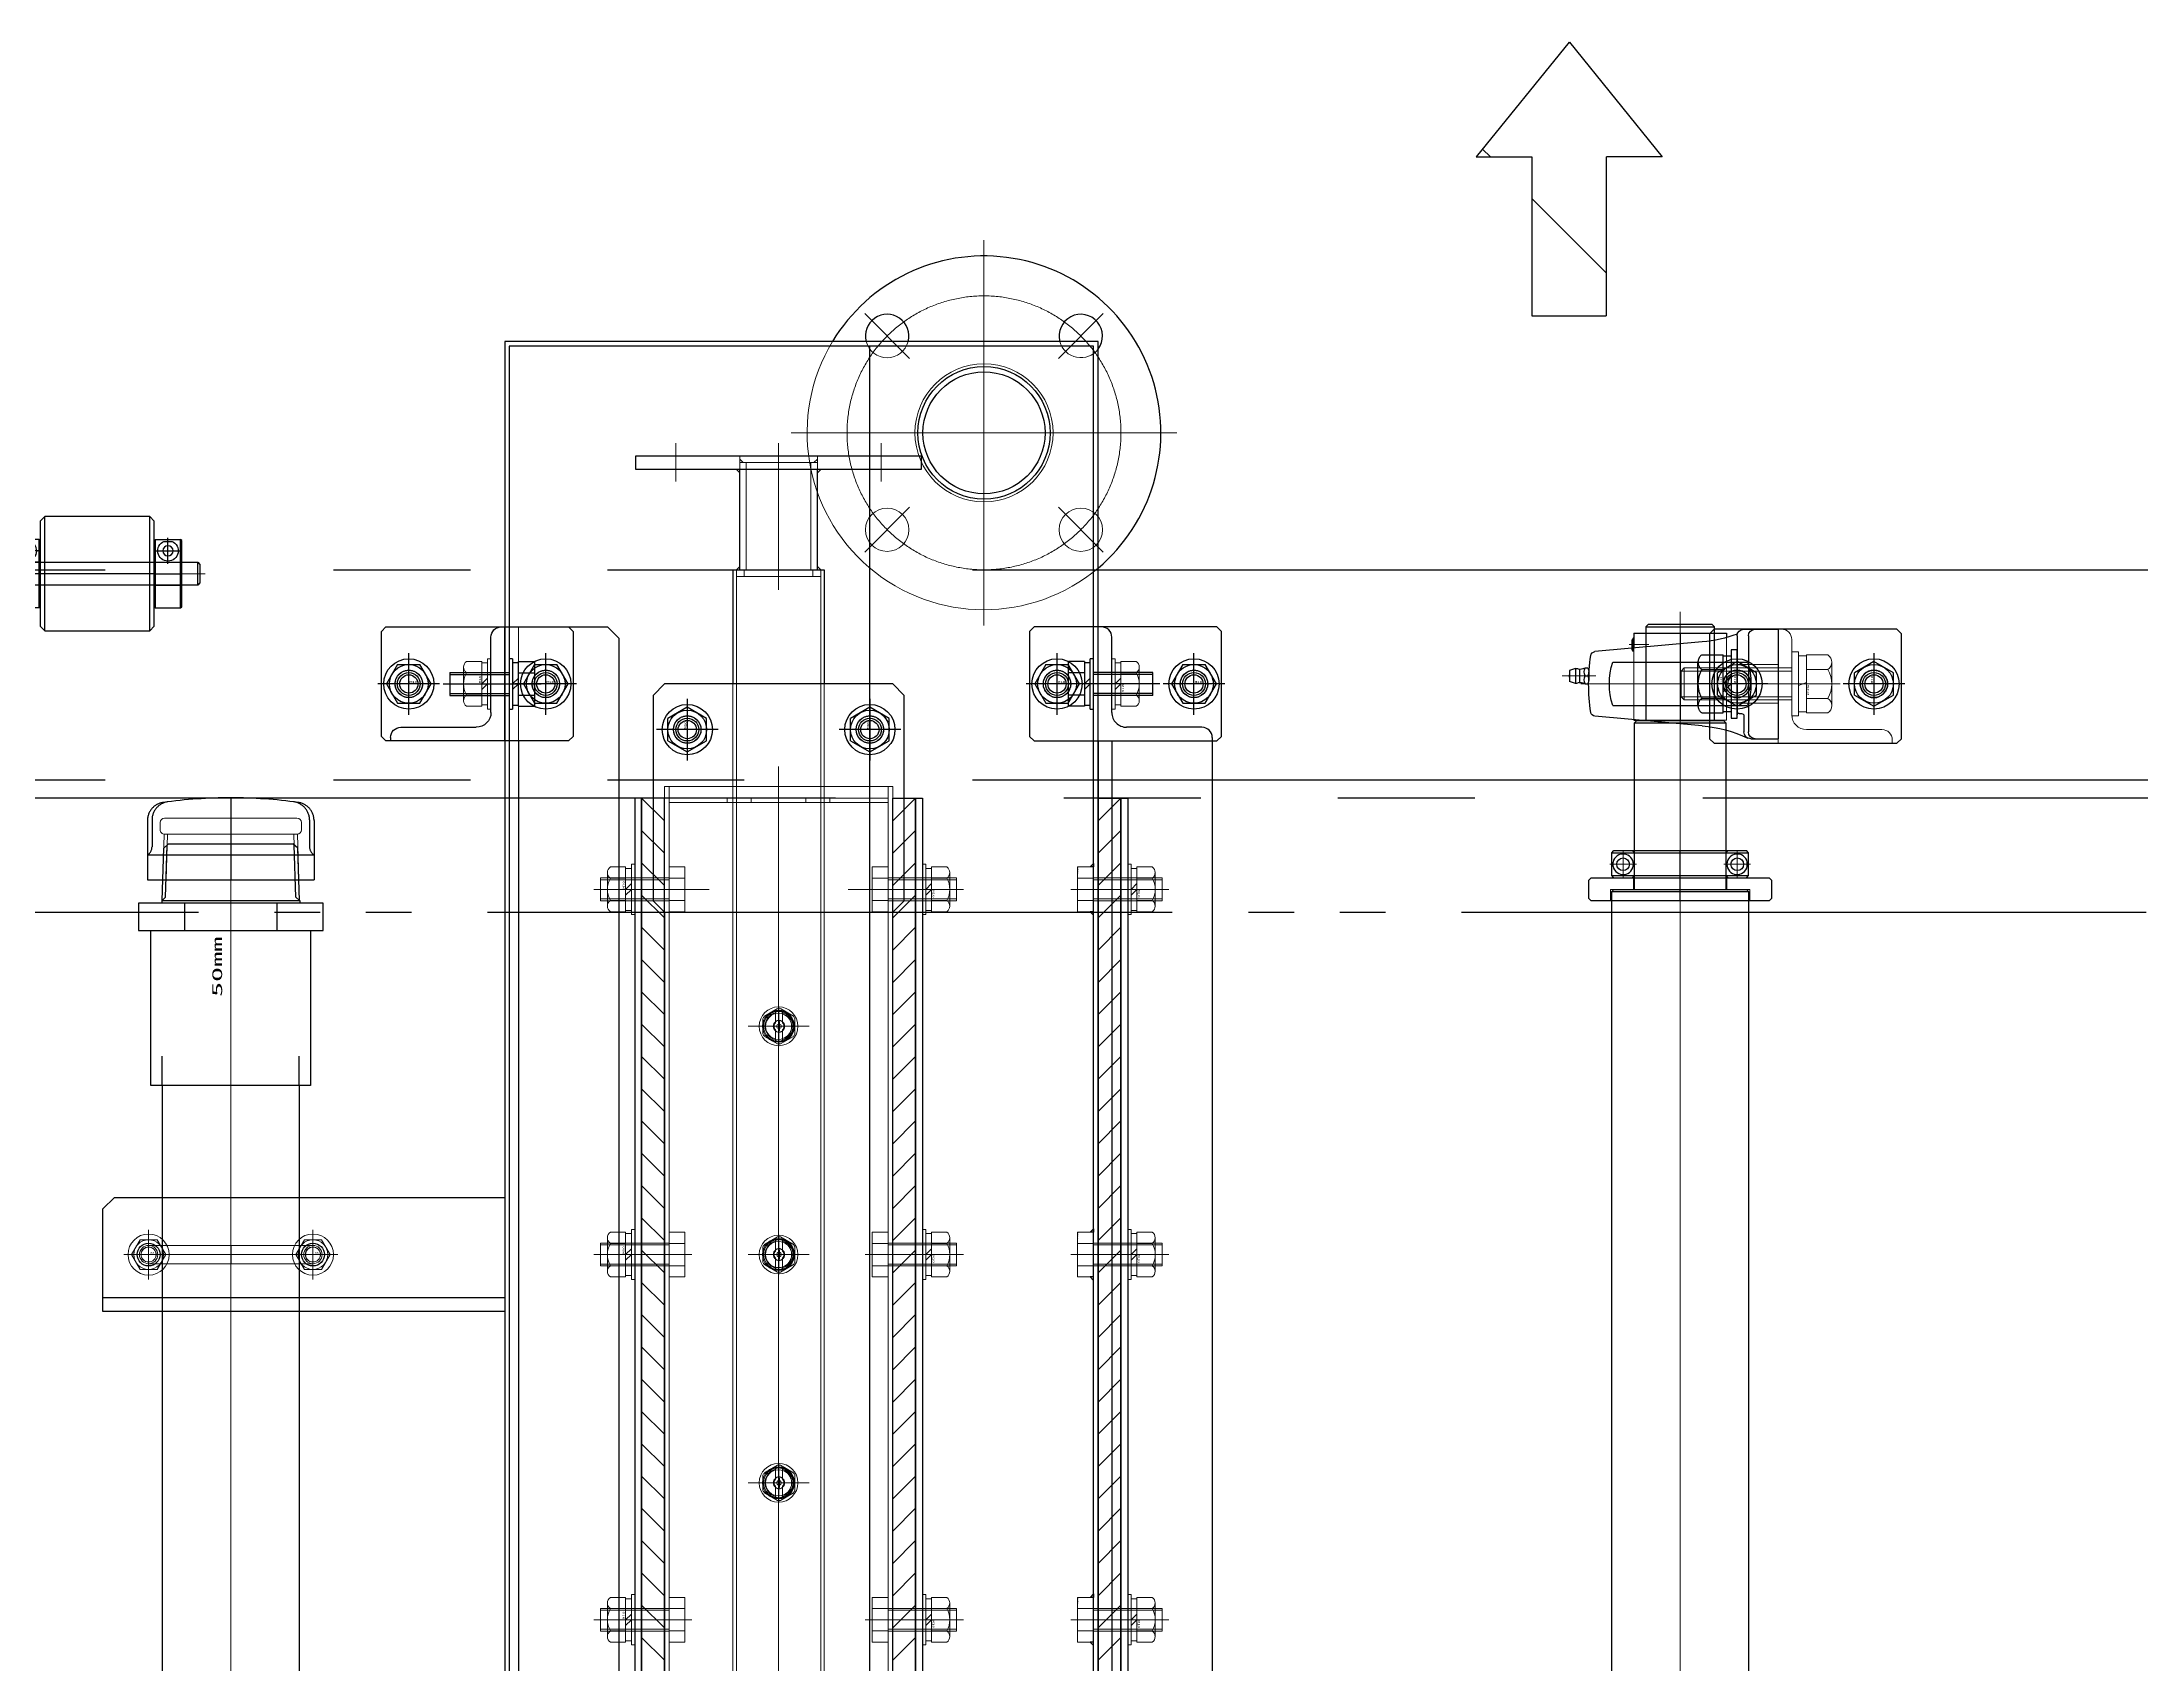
# Model space of a CAD drawing. Units: millimetres at full size. Extents: x -18456 to 18937, y -12290 to 13871.
# Drawn here: x -479 to 2281, y 7085 to 9218 of the extents above; entities that cross this region are included whole.
import ezdxf
from ezdxf.enums import TextEntityAlignment as Align

# ---------------------------------------------------------------- set-up
doc = ezdxf.new("R2010")
doc.units = ezdxf.units.MM
doc.header["$LTSCALE"] = 100
doc.linetypes.add('CHAIN2', pattern=[12, 9, -1, 1, -1])
doc.linetypes.add('DOUBLE_CHAIN2', pattern=[12.8, 9, -1, 0.6, -0.6, 0.6, -1])
for name, color, linetype in [('0-2_0', 2, 'Continuous'), ('0-3_06_PHANTOM', 2, 'DOUBLE_CHAIN2'), ('0-4_08_DIM', 3, 'Continuous'), ('0-6_10_DRAFT', 1, 'Continuous')]:
    doc.layers.add(name, color=color, linetype=linetype)
doc.layers.add('0-7_05_CENTER', color=2, linetype='CHAIN2', lineweight=18)
doc.layers.add('0-8_04_HIDDEN', color=7, linetype='Continuous', lineweight=18)
doc.styles.add('ＭＳ ゴシック', font='')
doc.styles.get('ＭＳ ゴシック').set_extended_font_data('MS Gothic')

# ---------------------------------------------------------------- blocks, each defined once
blk = doc.blocks.new('A$C6E312E5A_1_1')
at = {"layer": '0-8_04_HIDDEN'}
for p, q in [((0, 0), (0, -50)), ((0, 0), (50, 0)), ((50, -1.5), (50, 0)), ((12.5, -6), (45.5, -6)), ((6, -45.5), (6, -12.5)), ((1.5, -50), (0, -50))]:
    blk.add_line(p, q, dxfattribs=at)
for centre, radius, start, end in [((12.5, -12.5), 6.5, 90, 180), ((45.5, -1.5), 4.5, 270, 0), ((1.5, -45.5), 4.5, 270, 0)]:
    blk.add_arc(centre, radius, start, end, dxfattribs=at)
blk = doc.blocks.new('A$C11F4477C_1_1')
at = {"layer": '0-2_0', "color": 134}
blk.add_lwpolyline([(-8, 41), (72, 41), (74, 39), (74, -7), (72, -9), (-8, -9), (-10, -7), (-10, 39)], close=True, dxfattribs=at)
for centre in [(2, 15), (62, 15)]:
    blk.add_circle(centre, 6, dxfattribs=at)
at = {"layer": '0-7_05_CENTER'}
for p, q in [((2, 4.71), (2, 25.29)), ((62, 4.71), (62, 25.29)), ((12.29, 15), (-8.29, 15)), ((32.64, 15), (13.36, 15)), ((72.29, 15), (51.71, 15))]:
    blk.add_line(p, q, dxfattribs=at)
at = {"layer": '0-8_04_HIDDEN'}
blk.add_blockref('A$C6E312E5A_1_1', (20, 41), dxfattribs=at)
blk = doc.blocks.new('A$C70D42784_1_1')
at = {"layer": '0-2_0'}
blk.add_blockref('A$C11F4477C_1_1', (0, -15), dxfattribs=at)
blk = doc.blocks.new('MUCAP206Jb_1_1')
at = {"layer": '0-2_0'}
for p, q in [((-7, 84.56), (-7, 83.3)), ((-6.8, 88.73), (-5.9, 91.43)), ((-6.8, 88.73), (-0.2, 88.73)), ((-6.3, 86.98), (-0.7, 86.98)), ((-5.9, 91.43), (-1.1, 91.43)), ((-5.25, 82.93), (-1.75, 82.93)), ((-3.5, 84.56), (-3.5, 83.3)), ((-0.2, 88.73), (-1.1, 91.43)), ((0, 84.56), (0, 83.3)), ((-18.37, 33.2), (-14.14, 80.26)), ((18.37, 33.2), (14.14, 80.26)), ((-22.2, 63.15), (-15.68, 63.15)), ((-14.2, 63.4), (-20.2, 63.4)), ((-19.65, 63.15), (-19.65, 63.72)), ((-15.07, 63.9), (-19.33, 63.9)), ((-14.2, 63.4), (-15.07, 63.9)), ((-14.75, 63.15), (-14.75, 63.72)), ((-14.2, 63.15), (-14.2, 63.4)), ((15.68, 63.15), (15.9, 63.15)), ((15.9, 63.15), (15.9, 60.65)), ((-24, 15), (-24, 0)), ((-21, 18), (12, 18)), ((-21, 13), (21, 13)), ((13, 17), (13, 16)), ((14, 15), (21, 15)), ((24, 12), (24, 0)), ((-24, 0), (24, 0))]:
    blk.add_line(p, q, dxfattribs=at)
for points in [[(-22.2, 63.15), (-22.2, 22.65), (-20.27, 22.65)], [(-20.2, 63.15), (-20.2, 63.4), (-19.33, 63.9)]]:
    blk.add_lwpolyline(points, dxfattribs=at)
for centre, radius, start, end in [((0, 0), 83, 81.3752, 98.6248), ((-5.25, 80.61), 4.32, 66.10224, 113.89776), ((-5.25, 87.25), 4.32, 246.10224, 293.89776), ((-12.29, 87.35), 6, 332.37229, 353.89834), ((-3.5, 88.73), 3.3, 180, 208.06161), ((-7.12, 86.8), 0.8, 353.89834, 28.06161), ((-3.5, 89.94), 1.59, 69.55499, 110.44501), ((-1.75, 80.61), 4.32, 66.10224, 113.89776), ((-1.75, 87.25), 4.32, 246.10224, 293.89776), ((0.12, 86.8), 0.8, 151.93839, 186.10166), ((5.29, 87.35), 6, 186.10166, 207.62771), ((-3.5, 88.73), 3.3, 331.93839, 0), ((-12.15, 80.08), 2, 98.6248, 174.86827), ((12.15, 80.08), 2, 5.13173, 81.3752), ((-78.13, 38.57), 60, 339.84489, 354.86827), ((78.13, 38.57), 60, 185.13173, 204.94017), ((-21, 15), 3, 90, 180), ((-21, 10), 3, 90, 180), ((12, 17), 1, 0, 90), ((14, 16), 1, 180, 270), ((21, 12), 3, 0, 90), ((21, 10), 3, 0, 90)]:
    blk.add_arc(centre, radius, start, end, dxfattribs=at)
at = {"layer": '0-6_10_DRAFT'}
for p, q in [((-9.5, 72.41), (-9.5, 13.39)), ((9.5, 72.41), (9.5, 13.39)), ((-22.2, 42.9), (15.9, 42.9))]:
    blk.add_line(p, q, dxfattribs=at)
for start, end in [(72.15448, 107.84552), (252.15448, 287.84552)]:
    blk.add_arc((0, 42.9), 31, start, end, dxfattribs=at)
at = {"layer": '0-7_05_CENTER'}
for p, q in [((-3.5, 79.92), (-3.5, 94.53)), ((0, 86.42), (0, 0)), ((-17.2, 65.24), (-17.2, 56.57))]:
    blk.add_line(p, q, dxfattribs=at)
at = {"layer": '0-8_04_HIDDEN', "color": 2}
for p, q in [((-22.2, 57.9), (15.9, 57.9)), ((-15.68, 63.15), (15.68, 63.15)), ((15.9, 60.65), (15.9, 22.65)), ((-22.2, 27.9), (15.9, 27.9)), ((-20.27, 22.65), (15.9, 22.65)), ((-8.5, 18), (-8.5, 0)), ((8.5, 18), (8.5, 0))]:
    blk.add_line(p, q, dxfattribs=at)
blk = doc.blocks.new('A$C62180693_1_1')
at = {"layer": '0-2_0', "color": 134}
blk.add_lwpolyline([(10, 39), (10, -39), (9, -40), (1, -40), (0, -39), (0, 39), (1, 40), (9, 40)], close=True, dxfattribs=at)
at = {"layer": '0-6_10_DRAFT'}
blk.add_line((0, 0), (10, 0), dxfattribs=at)
at = {"layer": '0-8_04_HIDDEN'}
for p, q in [((0, 30.5), (5, 30.5)), ((5, -30.5), (5, 30.5)), ((5, 20.5), (10, 20.5)), ((5, -20.5), (10, -20.5)), ((0, -30.5), (5, -30.5))]:
    blk.add_line(p, q, dxfattribs=at)
blk = doc.blocks.new('A$C10D23A00_1_1')
at = {"layer": '0-2_0', "color": 134}
for p, q in [((959, 30), (959, -30)), ((960, 20), (1033, 20)), ((1034, 19), (1033, 20)), ((1033, 20), (1033, -20)), ((1034, 19), (1034, -19)), ((1075, 15), (1075, -15)), ((1033, -20), (960, -20)), ((1033, -20), (1034, -19))]:
    blk.add_line(p, q, dxfattribs=at)
blk.add_lwpolyline([(-959, 30), (959, 30), (960, 29), (960, -29), (959, -30), (-959, -30), (-960, -29), (-960, 29)], close=True, dxfattribs=at)
blk.add_lwpolyline([(1034, -15), (1075, -15), (1076, -14), (1076, 14), (1075, 15), (1034, 15)], dxfattribs=at)
at = {"layer": '0-7_05_CENTER'}
blk.add_line((1081.54, 0), (-1081.54, 0), dxfattribs=at)
blk = doc.blocks.new('SCSPJ40-12b_1')
at = {"layer": '0-2_0'}
for p, q in [((0, 29), (1, 30)), ((0, 29), (0, -29)), ((1, 30), (1, -30)), ((5.03, 29.39), (6.97, 29.39)), ((11, 30), (11, -30)), ((12, 29), (12, -29)), ((12, 0), (12, 0)), ((0, -29), (1, -30)), ((5.03, -29.39), (6.97, -29.39))]:
    blk.add_line(p, q, dxfattribs=at)
for points in [[(1, 30), (11, 30), (12, 29)], [(1, -30), (11, -30), (12, -29)]]:
    blk.add_lwpolyline(points, dxfattribs=at)
for centre in [(6, 25), (6, -25)]:
    blk.add_circle(centre, 2.75, dxfattribs=at)
for centre, start, end in [((6, 25), 102.46791, 77.53209), ((6, -25), 282.46791, 257.53209)]:
    blk.add_arc(centre, 4.5, start, end, dxfattribs=at)
at = {"layer": '0-6_10_DRAFT'}
blk.add_line((0, 0), (12, 0), dxfattribs=at)
at = {"layer": '0-7_05_CENTER'}
for p, q in [((6, 19.17), (6, 30.83)), ((0.17, 25), (11.83, 25)), ((0.17, -25), (11.83, -25)), ((6, -19.17), (6, -30.83))]:
    blk.add_line(p, q, dxfattribs=at)
at = {"layer": '0-8_04_HIDDEN', "color": 2}
for p, q in [((1, 20), (0, 21)), ((1, -20), (0, -21)), ((1, -20), (11, -20)), ((11, -20), (12, -21))]:
    blk.add_line(p, q, dxfattribs=at)
blk.add_lwpolyline([(1, 20), (11, 20), (12, 21)], dxfattribs=at)
blk = doc.blocks.new('M14Nza_1_1')
at = {"layer": '0-3_06_PHANTOM', "color": 7}
for p, q in [((-12.7, 15.4), (-12.7, 6.1)), ((-9.52, 17.1), (9.52, 17.1)), ((-6.35, 6.1), (-6.35, 15.4)), ((6.35, 15.4), (6.35, 6.1)), ((12.7, 15.4), (12.7, 6.1)), ((-12.7, 6.1), (12.7, 6.1)), ((-12.25, 2.6), (-12.25, 6.1)), ((-3.5, 6.1), (0, 2.6)), ((0, 6.1), (3.5, 2.6)), ((12.25, 6.1), (12.25, 2.6))]:
    blk.add_line(p, q, dxfattribs=at)
at = {"layer": '0-3_06_PHANTOM', "color": 7, "linetype": 'CHAIN2'}
blk.add_line((0, 0), (0, 17.1), dxfattribs=at)
at = {"layer": '0-3_06_PHANTOM', "color": 7}
blk.add_lwpolyline([(-15, 0), (15, 0), (15, 2.6), (-15, 2.6)], close=True, dxfattribs=at)
for centre, radius, start, end in [((-9.52, 13.29), 3.81, 33.626, 146.374), ((0, 4.4), 12.7, 60, 120), ((9.52, 13.29), 3.81, 33.626, 146.374)]:
    blk.add_arc(centre, radius, start, end, dxfattribs=at)
at = {"layer": '0-6_10_DRAFT', "style": 'ＭＳ ゴシック', "width": 0.6}
blk.add_text('Ｍ１４', height=1.1, dxfattribs=at).set_placement((0.39, 6.2), align=Align.BOTTOM_LEFT)
blk = doc.blocks.new('A$C65894FD0_1_1')
at = {"layer": '0-8_04_HIDDEN', "linetype": 'CHAIN2'}
blk.add_line((0, -51.09), (0, 21.25), dxfattribs=at)
at = {"layer": '0-8_04_HIDDEN'}
for p, q in [((-12.7, 15.8), (-12.7, 6.5)), ((-9.52, 17.5), (9.52, 17.5)), ((-6.35, 6.5), (-6.35, 15.8)), ((6.35, 15.8), (6.35, 6.5)), ((12.7, 15.8), (12.7, 6.5)), ((-14, 0), (-14, 3)), ((-14, 3), (14, 3)), ((14, 0), (-14, 0)), ((12.7, 6.5), (-12.7, 6.5)), ((-12.25, 3), (-12.25, 6.5)), ((-5.6, 0), (-5.6, -48.5)), ((-0.64, 6.5), (0.64, 3)), ((5.6, 0), (5.6, -48.5)), ((12.25, 6.5), (12.25, 3)), ((14, 3), (14, 0)), ((7, -47.1), (-7, -47.1)), ((5.6, -48.5), (-5.6, -48.5))]:
    blk.add_line(p, q, dxfattribs=at)
for points in [[(-7, 0), (-7, -47.1), (-5.6, -48.5)], [(7, 0), (7, -47.1), (5.6, -48.5)]]:
    blk.add_lwpolyline(points, dxfattribs=at)
for centre, radius, start, end in [((-9.52, 13.69), 3.81, 33.626, 146.374), ((0, 4.8), 12.7, 60, 120), ((9.52, 13.69), 3.81, 33.626, 146.374)]:
    blk.add_arc(centre, radius, start, end, dxfattribs=at)
at = {"layer": '0-6_10_DRAFT', "style": 'ＭＳ ゴシック', "width": 1.5}
blk.add_text('M14x55', height=0.733, dxfattribs=at).set_placement((0.53, 6.6), align=Align.BOTTOM_LEFT)
blk = doc.blocks.new('10b_2')
at = {"layer": '0-2_0', "color": 134, "linetype": 'CHAIN2'}
for p, q in [((0, -13.51), (0, 13.51)), ((13.51, 0), (-13.51, 0))]:
    blk.add_line(p, q, dxfattribs=at)
at = {"layer": '0-2_0', "color": 134}
for q in [(-9.8, 0), (4.9, 8.49)]:
    blk.add_line((-4.9, 8.49), q, dxfattribs=at)
for points in [[(-9.8, 0), (-4.9, -8.49), (4.9, -8.49)], [(4.9, -8.49), (9.8, 0), (4.9, 8.49)]]:
    blk.add_lwpolyline(points, dxfattribs=at)
for radius in [11, 8.49, 5, 4]:
    blk.add_circle((0, 0), radius, dxfattribs=at)
at = {"layer": '0-6_10_DRAFT', "style": 'ＭＳ ゴシック', "width": 1.8}
blk.add_text('M10', height=0.916, dxfattribs=at).set_placement((0.26, 0.12), align=Align.BOTTOM_LEFT)
blk = doc.blocks.new('A$C199C2282_1')
at = {"layer": '0-2_0', "xscale": -1}
blk.add_blockref('MUCAP206Jb_1_1', (2100, 42), dxfattribs=at)
at = {"layer": '0-2_0'}
for name, p in [('A$C62180693_1_1', (2005, 84.9)), ('A$C10D23A00_1_1', (1050, 84.9)), ('SCSPJ40-12b_1', (2015, 84.9)), ('10b_2', (2100, 60)), ('10b_2', (2100, 0))]:
    blk.add_blockref(name, p, dxfattribs=at)
at = {"layer": '0-2_0', "xscale": -1, "rotation": 90}
blk.add_blockref('A$C70D42784_1_1', (2100, 62), dxfattribs=at)
at = {"layer": '0-8_04_HIDDEN', "rotation": 180}
blk.add_blockref('A$C65894FD0_1_1', (2100, 36), dxfattribs=at)
at = {"layer": '0-8_04_HIDDEN'}
blk.add_blockref('M14Nza_1_1', (2100, 60), dxfattribs=at)
blk = doc.blocks.new('バルブソケット(TS-VS)-50mma_1_1')
at = {"layer": '0-3_06_PHANTOM'}
for p, q in [((68, 40.41), (68, -40.41)), ((80, 40.41), (68, 40.41)), ((80, -40.41), (80, 40.41)), ((0, -35), (0, 35)), ((0, 35), (68, 35)), ((81.09, 30.25), (80, 30.25)), ((81.09, 30.25), (81.09, -30.25)), ((81.09, 30.09), (104, 29.37)), ((81.09, 30.09), (82.62, 28.56)), ((82.62, 28.56), (105.43, 27.85)), ((104, 29.37), (106, 27.25)), ((80, 20.2), (68, 20.2)), ((106, 27.25), (106, -27.25)), ((80, -20.2), (68, -20.2)), ((104, -29.37), (106, -27.25)), ((68, -35), (0, -35)), ((81.09, -30.25), (80, -30.25)), ((81.09, -30.09), (82.62, -28.56)), ((81.09, -30.09), (104, -29.37)), ((82.62, -28.56), (105.43, -27.85)), ((68, -40.41), (80, -40.41))]:
    blk.add_line(p, q, dxfattribs=at)
at = {"layer": '0-6_10_DRAFT'}
for p, q in [((0, 30), (12.94, 30)), ((90.12, 29.81), (90.12, -29.81)), ((0, -30), (12.94, -30))]:
    blk.add_line(p, q, dxfattribs=at)
at = {"layer": '0-7_05_CENTER'}
blk.add_line((110.25, 0), (0, 0), dxfattribs=at)
at = {"layer": '0-6_10_DRAFT', "style": 'ＭＳ ゴシック', "width": 2.2}
blk.add_text('50mm', height=4.399, dxfattribs=at).set_placement((38.84, 2.46), align=Align.BOTTOM_LEFT)
blk = doc.blocks.new('SUTPC50Aa_1_1')
at = {"layer": '0-3_06_PHANTOM'}
for p, q in [((-34.5, 26.3), (-34.5, 14.46)), ((34.5, 26.3), (34.5, 14.46)), ((36.5, 26.03), (36.5, 0)), ((-36.5, 11), (36.5, 11))]:
    blk.add_line(p, q, dxfattribs=at)
blk.add_lwpolyline([(-36.5, 26.03), (-36.5, 0), (36.5, 0)], dxfattribs=at)
for centre, radius, start, end in [((-28.5, 26.03), 8, 97.91371, 180.00002), ((-26.5, 26.3), 8, 97.35517, 179.99996), ((0, -179), 215, 82.08631, 97.91371), ((26.5, 26.3), 8, 0.00004, 82.64485), ((28.5, 26.03), 8, 0, 82.08631), ((-38.5, 14.46), 4, 300.00007, 359.99998), ((38.5, 14.46), 4, 180.00004, 239.99991)]:
    blk.add_arc(centre, radius, start, end, dxfattribs=at)
at = {"layer": '0-6_10_DRAFT'}
blk.add_line((0, 36), (0, 0), dxfattribs=at)
at = {"layer": '0-8_04_HIDDEN', "color": 2}
for p, q in [((-31, 25.12), (-31, 22)), ((-29.81, 0), (-29.18, 20.01)), ((29, 27.12), (-29, 27.12)), ((-29, 20), (29, 20)), ((-28.28, 0), (-27.66, 20)), ((28.28, 0), (27.66, 20)), ((29.81, 0), (29.18, 20.01)), ((31, 22), (31, 25.12))]:
    blk.add_line(p, q, dxfattribs=at)
for centre, start, end in [((-29, 25.12), 90, 180), ((-29, 22), 180, 270), ((29, 25.12), 0, 90), ((29, 22), 270, 0)]:
    blk.add_arc(centre, 2, start, end, dxfattribs=at)
blk = doc.blocks.new('A$C3C656437_1_1')
at = {"layer": '0-3_06_PHANTOM', "color": 7}
for p, q in [((1954, 1950), (1606, 1950)), ((1954, 1890), (1606, 1890))]:
    blk.add_line(p, q, dxfattribs=at)
at = {"layer": '0-7_05_CENTER'}
blk.add_line((1954, 1920), (1606, 1920), dxfattribs=at)
at = {"layer": '0-3_06_PHANTOM'}
blk.add_blockref('バルブソケット(TS-VS)-50mma_1_1', (1954, 1920), dxfattribs=at)
at = {"layer": '0-3_06_PHANTOM', "rotation": 270}
blk.add_blockref('SUTPC50Aa_1_1', (2044.12, 1920), dxfattribs=at)
blk = doc.blocks.new('8b_1_1')
at = {"layer": '0-8_04_HIDDEN', "color": 2, "linetype": 'CHAIN2'}
for p, q in [((0, -10.87), (0, 10.87)), ((10.87, 0), (-10.87, 0))]:
    blk.add_line(p, q, dxfattribs=at)
at = {"layer": '0-8_04_HIDDEN', "color": 2}
for p, q in [((-3.75, 6.49), (-7.5, 0)), ((-7.5, 0), (-3.75, -6.49)), ((3.75, 6.49), (-3.75, 6.49)), ((3.75, 6.49), (-3.75, 6.49)), ((7.5, 0), (3.75, 6.49)), ((3.75, -6.49), (7.5, 0)), ((-3.75, -6.49), (3.75, -6.49)), ((-3.75, -6.49), (3.75, -6.49))]:
    blk.add_line(p, q, dxfattribs=at)
for points in [[(-3.75, 6.49), (-7.5, 0), (-3.75, -6.49)], [(3.75, -6.49), (7.5, 0), (3.75, 6.49)]]:
    blk.add_lwpolyline(points, dxfattribs=at)
for radius in [9, 6.5, 4, 3.25]:
    blk.add_circle((0, 0), radius, dxfattribs=at)
at = {"layer": '0-6_10_DRAFT', "style": 'ＭＳ ゴシック', "width": 1.75}
blk.add_text('M8', height=0.733, dxfattribs=at).set_placement((0.76, 0.14), align=Align.BOTTOM_LEFT)
blk = doc.blocks.new('A$C668E7CA1_1_1')
at = {"layer": '0-6_10_DRAFT'}
blk.add_line((0, 4), (0, -4), dxfattribs=at)
at = {"layer": '0-7_05_CENTER'}
for p, q in [((42.64, 0), (-42.64, 0)), ((-36, -6.7), (-36, 6.7)), ((36, -6.7), (36, 6.7))]:
    blk.add_line(p, q, dxfattribs=at)
at = {"layer": '0-8_04_HIDDEN', "color": 2}
for p, q in [((-36, 4), (36, 4)), ((-36, -4), (36, -4))]:
    blk.add_line(p, q, dxfattribs=at)
for centre in [(-36, 0), (36, 0)]:
    blk.add_circle(centre, 3.32, dxfattribs=at)
at = {"layer": '0-8_04_HIDDEN'}
for centre, start, end in [((-36, 0), 90, 270), ((36, 0), 270, 90)]:
    blk.add_arc(centre, 4, start, end, dxfattribs=at)
at = {"layer": '0-8_04_HIDDEN', "color": 2}
for centre, start, end in [((-36, 0), 270, 90), ((36, 0), 90, 270)]:
    blk.add_arc(centre, 4, start, end, dxfattribs=at)
blk = doc.blocks.new('A$C491D668A_1_1')
at = {"layer": '0-2_0'}
for p in [(-72, 0), (0, 0)]:
    blk.add_blockref('8b_1_1', p, dxfattribs=at)
at = {"layer": '0-8_04_HIDDEN'}
blk.add_blockref('A$C668E7CA1_1_1', (-36, 0), dxfattribs=at)
blk = doc.blocks.new('KK015066_54_5_1_1')
at = {"layer": '0-2_0', "color": 134}
for p, q in [((1.5, 50), (0, 50)), ((0, 0), (0, 50)), ((6, 12.5), (6, 45.5)), ((0, 0), (50, 0)), ((45.5, 6), (12.5, 6)), ((50, 1.5), (50, 0))]:
    blk.add_line(p, q, dxfattribs=at)
for centre, radius, start, end in [((1.5, 45.5), 4.5, 0, 90), ((12.5, 12.5), 6.5, 180, 270), ((45.5, 1.5), 4.5, 0, 90)]:
    blk.add_arc(centre, radius, start, end, dxfattribs=at)
blk = doc.blocks.new('A$C457F5408_1_1')
at = {"layer": '0-2_0', "color": 134}
for p, q in [((-7, 2125), (10, 2125)), ((15, 2120), (10, 2125)), ((15, 2120), (15, 275)), ((-35, 2075), (-35, 25)), ((-29, 2075), (-29, 25)), ((225, 2075), (225, 25)), ((231, 2075), (231, 25)), ((275, 2075), (275, 25)), ((-35, 1831), (-211, 1831))]:
    blk.add_line(p, q, dxfattribs=at)
for points in [[(-7, 2075), (-87, 2075), (-89, 2077), (-89, 2123), (-87, 2125), (-7, 2125), (-5, 2123), (-5, 2077)], [(197, 2075), (277, 2075), (279, 2077), (279, 2123), (277, 2125), (197, 2125), (195, 2123), (195, 2077)], [(-35, 1875), (-35, 1825), (-211, 1825), (-211, 1870), (-206, 1875)]]:
    blk.add_lwpolyline(points, close=True, dxfattribs=at)
for centre, radius in [((-77, 2100), 6), ((-17, 2100), 6), ((207, 2100), 6), ((267, 2100), 6), ((-191, 1850), 5), ((-119, 1850), 5)]:
    blk.add_circle(centre, radius, dxfattribs=at)
at = {"layer": '0-7_05_CENTER'}
for p, q in [((-77, 2110.29), (-77, 2089.71)), ((-17, 2110.29), (-17, 2089.71)), ((207, 2110.29), (207, 2089.71)), ((267, 2110.29), (267, 2089.71)), ((-87.29, 2100), (-66.71, 2100)), ((-48.22, 2100), (-27.64, 2100)), ((-27.29, 2100), (-6.71, 2100)), ((217.29, 2100), (196.71, 2100)), ((238.22, 2100), (217.64, 2100)), ((277.29, 2100), (256.71, 2100)), ((-191, 1859.34), (-191, 1840.66)), ((-119, 1859.34), (-119, 1840.66)), ((-200.34, 1850), (-181.66, 1850)), ((-128.34, 1850), (-109.66, 1850))]:
    blk.add_line(p, q, dxfattribs=at)
at = {"layer": '0-8_04_HIDDEN'}
blk.add_line((-29, 2075), (-29, 2125), dxfattribs=at)
at = {"layer": '0-8_04_HIDDEN', "xscale": -1}
blk.add_blockref('KK015066_54_5_1_1', (-35, 2075), dxfattribs=at)
at = {"layer": '0-8_04_HIDDEN'}
blk.add_blockref('KK015066_54_5_1_1', (225, 2075), dxfattribs=at)
blk = doc.blocks.new('10b_1_1')
at = {"layer": '0-2_0', "color": 134, "linetype": 'CHAIN2'}
for p, q in [((0, -13.51), (0, 13.51)), ((13.51, 0), (-13.51, 0))]:
    blk.add_line(p, q, dxfattribs=at)
at = {"layer": '0-2_0', "color": 134}
for q in [(-9.8, 0), (4.9, 8.49)]:
    blk.add_line((-4.9, 8.49), q, dxfattribs=at)
for points in [[(-9.8, 0), (-4.9, -8.49), (4.9, -8.49)], [(4.9, -8.49), (9.8, 0), (4.9, 8.49)]]:
    blk.add_lwpolyline(points, dxfattribs=at)
for radius in [11, 8.49, 5, 4]:
    blk.add_circle((0, 0), radius, dxfattribs=at)
at = {"layer": '0-6_10_DRAFT', "style": 'ＭＳ ゴシック', "width": 1.8}
blk.add_text('M10', height=0.916, dxfattribs=at).set_placement((0.26, 0.12), align=Align.BOTTOM_LEFT)
blk = doc.blocks.new('A$C54E27890_1')
at = {"layer": '0-2_0', "rotation": 270}
for name, p in [('A$C457F5408_1_1', (0, -17)), ('A$C491D668A_1_1', (1850, 102)), ('10b_1_1', (2100, 60)), ('10b_1_1', (2100, 0)), ('10b_1_1', (2100, -224)), ('10b_1_1', (2100, -284))]:
    blk.add_blockref(name, p, dxfattribs=at)
blk = doc.blocks.new('A$C701D6F41_1_1')
at = {"layer": '0-2_0', "color": 134}
for p, q in [((22.5, 24), (-21, 24)), ((22.5, 6), (-21, 6))]:
    blk.add_line(p, q, dxfattribs=at)
blk.add_lwpolyline([(22.5, 6), (22.5, 24), (21.5, 25), (-21, 25), (-21, 5), (21.5, 5)], close=True, dxfattribs=at)
for major_axis, ratio in [((0, 5), 0.922284), ((0, 4), 0.821224)]:
    blk.add_ellipse((11.25, 15), major_axis=major_axis, ratio=ratio, dxfattribs=at)
at = {"layer": '0-6_10_DRAFT'}
blk.add_line((0, 5), (0, 25), dxfattribs=at)
at = {"layer": '0-7_05_CENTER'}
for p, q in [((4.61, 7.39), (4.61, 22.61)), ((11.25, 7.39), (11.25, 22.61)), ((-23.91, 15), (-6.56, 15)), ((18.86, 15), (-1.85, 15))]:
    blk.add_line(p, q, dxfattribs=at)
at = {"layer": '0-8_04_HIDDEN'}
for p, q in [((-21, 20), (-10, 20)), ((-21, 19), (-10, 19)), ((-10, 5), (-10, 25)), ((11.25, 20), (4.61, 20)), ((4.61, 19), (11.25, 19)), ((10, 5), (10, 25)), ((-21, 11), (-10, 11)), ((-21, 10), (-10, 10)), ((4.61, 11), (11.25, 11)), ((11.25, 10), (4.61, 10))]:
    blk.add_line(p, q, dxfattribs=at)
for major_axis, ratio, end_param in [((0, 5), 0.922284, 3.141643), ((0, 4), 0.821224, 3.141648)]:
    blk.add_ellipse((4.61, 15), major_axis=major_axis, ratio=ratio, start_param=0, end_param=end_param, dxfattribs=at)
blk = doc.blocks.new('M10Nu_1_1')
at = {"layer": '0-2_0', "color": 134}
for p, q in [((-9.8, 0), (-9.8, 6.69)), ((-9.8, 0), (9.8, 0)), ((-7.35, 8), (7.35, 8)), ((-4.9, 0), (-4.9, 6.69)), ((4.9, 6.69), (4.9, 0)), ((9.8, 6.69), (9.8, 0))]:
    blk.add_line(p, q, dxfattribs=at)
at = {"layer": '0-2_0', "color": 134, "linetype": 'CHAIN2'}
blk.add_line((0, 8), (0, 0), dxfattribs=at)
at = {"layer": '0-2_0', "color": 134}
for centre, radius, start, end in [((-7.35, 5.06), 2.94, 33.626, 146.374), ((0, -1.8), 9.8, 60, 120), ((7.35, 5.06), 2.94, 33.626, 146.374)]:
    blk.add_arc(centre, radius, start, end, dxfattribs=at)
at = {"layer": '0-6_10_DRAFT', "style": 'ＭＳ ゴシック', "width": 0.6}
blk.add_text('Ｍ１０', height=0.916, dxfattribs=at).set_placement((0.26, 0.12), align=Align.BOTTOM_LEFT)
blk = doc.blocks.new('A$C20721D5E_1_1')
at = {"layer": '0-2_0', "color": 134}
for p, q in [((-179, 5), (-179, -5)), ((-25, -5), (-25, 5)), ((0, 4.19), (-25, 4.19)), ((0, -4.19), (-25, -4.19))]:
    blk.add_line(p, q, dxfattribs=at)
blk.add_lwpolyline([(0, -5), (-179, -5), (-180, -4), (-180, 4), (-179, 5), (0, 5)], close=True, dxfattribs=at)
at = {"layer": '0-7_05_CENTER'}
blk.add_line((-182.27, 0), (2.62, 0), dxfattribs=at)
blk = doc.blocks.new('A$C21C31411_1_1')
at = {"layer": '0-2_0', "color": 134}
for p, q in [((-48, 25), (-48, -25)), ((-2, 25), (-2, -25))]:
    blk.add_line(p, q, dxfattribs=at)
blk.add_lwpolyline([(-48, -25), (-2, -25), (0, -23), (0, 23), (-2, 25), (-48, 25), (-50, 23), (-50, -23)], close=True, dxfattribs=at)
at = {"layer": '0-6_10_DRAFT'}
blk.add_line((-50, 0), (0, 0), dxfattribs=at)
at = {"layer": '0-8_04_HIDDEN'}
for p, q in [((-50, 5.1), (0, 5.1)), ((-50, -5.1), (0, -5.1))]:
    blk.add_line(p, q, dxfattribs=at)
blk = doc.blocks.new('SCS10-12a_1_1')
at = {"layer": '0-2_0'}
for p, q in [((0, 14.5), (0.5, 15)), ((0, 14.5), (0, -14.5)), ((0.5, 15), (0.5, -15)), ((0.5, 15), (11.5, 15)), ((11.5, 15), (11.5, -15)), ((11.5, 15), (12, 14.5)), ((12, 14.5), (12, -14.5)), ((0.5, 5), (0, 5.5)), ((0.5, 5), (11.5, 5)), ((12, 5.5), (11.5, 5)), ((0, -5.5), (0.5, -5)), ((0.5, -5), (11.5, -5)), ((11.5, -5), (12, -5.5)), ((0, -14.5), (0.5, -15)), ((0.5, -15), (11.5, -15)), ((4.24, -14.14), (7.76, -14.14)), ((12, -14.5), (11.5, -15))]:
    blk.add_line(p, q, dxfattribs=at)
at = {"layer": '0-2_0', "linetype": 'CHAIN2'}
for p, q in [((6, -4.31), (6, -15.69)), ((0.31, -10), (11.69, -10))]:
    blk.add_line(p, q, dxfattribs=at)
at = {"layer": '0-2_0'}
blk.add_circle((6, -10), 2.25, dxfattribs=at)
blk.add_arc((6, -10), 4.5, 293.00444, 246.99556, dxfattribs=at)
at = {"layer": '0-6_10_DRAFT'}
blk.add_line((0, 0), (12, 0), dxfattribs=at)
blk = doc.blocks.new('A$C30176A9C_1_1')
at = {"layer": '0-8_04_HIDDEN'}
for name, p in [('A$C21C31411_1_1', (-121.5, 0)), ('SCS10-12a_1_1', (-121.5, 0)), ('A$C20721D5E_1_1', (-11.5, 0))]:
    blk.add_blockref(name, p, dxfattribs=at)
at = {"layer": '0-8_04_HIDDEN', "xscale": -1}
blk.add_blockref('SCS10-12a_1_1', (-171.5, 0), dxfattribs=at)
at = {"layer": '0-8_04_HIDDEN', "rotation": 90}
blk.add_blockref('M10Nu_1_1', (-21, 0), dxfattribs=at)
at = {"layer": '0-8_04_HIDDEN', "xscale": -1, "rotation": 180}
blk.add_blockref('A$C701D6F41_1_1', (0, 15), dxfattribs=at)
blk = doc.blocks.new('A$C3EAE771B_1')
at = {"layer": '0-2_0', "rotation": 270}
blk.add_blockref('A$C30176A9C_1_1', (-2173.3, 150), dxfattribs=at)
blk = doc.blocks.new('A$C742A68D0_1')
at = {"layer": '0-8_04_HIDDEN', "linetype": 'CHAIN2'}
blk.add_line((0, -33), (0, 10), dxfattribs=at)
at = {"layer": '0-8_04_HIDDEN'}
for p, q in [((-9.81, 7), (9.81, 7)), ((-9.81, 0), (-9.81, 7)), ((-9.81, 0), (9.81, 0)), ((-5, -30), (-5, 0)), ((-4.91, 0), (-4.91, 7)), ((-4.19, -30), (-4.19, 0)), ((4.19, -30), (4.19, 0)), ((4.91, 0), (4.91, 7)), ((5, -30), (5, 0)), ((9.81, 0), (9.81, 7)), ((-5, -30), (5, -30))]:
    blk.add_line(p, q, dxfattribs=at)
at = {"layer": '0-6_10_DRAFT', "style": 'ＭＳ ゴシック', "width": 1.85}
blk.add_text('BT-M10x30L', height=0.22, dxfattribs=at).set_placement((6.81, 6.66), align=Align.BOTTOM_LEFT)
blk = doc.blocks.new('A$C0B00724F_1')
at = {"layer": '0-2_0', "color": 134}
for p, q in [((1980, 90), (80, 90)), ((80, -10), (1980, -10))]:
    blk.add_line(p, q, dxfattribs=at)
blk.add_lwpolyline([(1985, -15), (2075, -15), (2080, -10), (2080, 90), (2075, 95), (1985, 95), (1980, 90), (1980, -10)], close=True, dxfattribs=at)
for centre in [(2060, 80), (2060, 0)]:
    blk.add_circle(centre, 6, dxfattribs=at)
at = {"layer": '0-7_05_CENTER'}
for p, q in [((1670, 95.46), (1670, 82.43)), ((1830, 95.46), (1830, 82.43)), ((2060, 70.66), (2060, 89.34)), ((1990, 70.46), (1990, 82.43)), ((2050.66, 80), (2069.34, 80)), ((16.24, 40), (2043.76, 40)), ((1990, 9.54), (1990, -2.43)), ((2060, -9.34), (2060, 9.34)), ((2050.66, 0), (2069.34, 0)), ((1670, -15.46), (1670, -2.43)), ((1830, -15.46), (1830, -2.43))]:
    blk.add_line(p, q, dxfattribs=at)
at = {"layer": '0-8_04_HIDDEN'}
for p, q in [((2035, 88), (25, 88)), ((2028, -8), (2028, 88)), ((2030, -8), (2030, 88)), ((2030, -8), (2030, 88)), ((2030, 62.5), (2028, 62.5)), ((2030, 52), (2028, 52)), ((2030, 28), (2028, 28)), ((2030, 17.5), (2028, 17.5)), ((25, -8), (2035, -8))]:
    blk.add_line(p, q, dxfattribs=at)
blk.add_lwpolyline([(1980, -10), (2035, -10), (2035, 90), (1980, 90)], dxfattribs=at)
at = {"layer": '0-8_04_HIDDEN', "xscale": -1, "rotation": 180}
for p in [(1670, 88), (1830, 88), (1990, 88)]:
    blk.add_blockref('A$C742A68D0_1', p, dxfattribs=at)
at = {"layer": '0-8_04_HIDDEN', "xscale": -1}
for p in [(1670, -8), (1830, -8), (1990, -8)]:
    blk.add_blockref('A$C742A68D0_1', p, dxfattribs=at)
blk = doc.blocks.new('A$C6E8C5BCD_1')
at = {"layer": '0-2_0', "color": 3}
for p, q in [((632.25, -10), (622.25, 0)), ((646.4, -10), (636.4, 0)), ((660.54, -10), (650.54, 0)), ((674.68, -10), (664.68, 0)), ((688.82, -10), (678.82, 0)), ((702.96, -10), (692.96, 0)), ((717.11, -10), (707.11, 0)), ((731.25, -10), (721.25, 0)), ((745.39, -10), (735.39, 0)), ((759.53, -10), (749.53, 0)), ((773.68, -10), (763.68, 0)), ((787.82, -10), (777.82, 0)), ((801.96, -10), (791.96, 0)), ((816.1, -10), (806.1, 0)), ((830.24, -10), (820.24, 0)), ((844.39, -10), (834.39, 0)), ((858.53, -10), (848.53, 0)), ((872.67, -10), (862.67, 0)), ((886.81, -10), (876.81, 0)), ((900.95, -10), (890.95, 0)), ((915.1, -10), (905.1, 0)), ((929.24, -10), (919.24, 0)), ((943.38, -10), (933.38, 0)), ((957.52, -10), (947.52, 0)), ((971.67, -10), (961.67, 0)), ((985.81, -10), (975.81, 0)), ((999.95, -10), (989.95, 0))]:
    blk.add_line(p, q, dxfattribs=at)
blk.add_lwpolyline([(1000, 0), (1000, -10), (-1000, -10), (-1000, 0)], close=True, dxfattribs=at)
at = {"layer": '0-7_05_CENTER'}
for p, q in [((640, 3.94), (640, -13.51)), ((800, 3.94), (800, -13.51)), ((960, 3.94), (960, -13.51))]:
    blk.add_line(p, q, dxfattribs=at)
blk = doc.blocks.new('A$C4147621A_1')
at = {"layer": '0-2_0', "color": 134}
blk.add_lwpolyline([(1000, 0), (1000, -3), (-1000, -3), (-1000, 0)], close=True, dxfattribs=at)
at = {"layer": '0-7_05_CENTER'}
for p, q in [((640, 2.83), (640, -5.76)), ((800, 2.83), (800, -5.76)), ((960, 2.83), (960, -5.76))]:
    blk.add_line(p, q, dxfattribs=at)
blk = doc.blocks.new('A$C003B6CA5_1')
at = {"layer": '0-7_05_CENTER'}
for p, q in [((1138.63, 45), (1155.44, 45)), ((700, -13.37), (700, 13.37)), ((800, -13.37), (800, 13.37)), ((900, -13.37), (900, 13.37)), ((686.63, 0), (713.37, 0)), ((786.63, 0), (813.37, 0)), ((886.63, 0), (913.37, 0)), ((1091.2, 0), (1155.51, 0)), ((1138.63, -45), (1155.44, -45))]:
    blk.add_line(p, q, dxfattribs=at)
at = {"layer": '0-8_04_HIDDEN'}
for p, q in [((1100, 18.5), (-1150, 18.5)), ((1097, -18.5), (1097, 18.5)), ((1097, 15), (1100, 15)), ((1100, 14.2), (1147, 14.2)), ((1147, 17), (1147, -17)), ((1097, -15), (1100, -15)), ((1100, -14.2), (1147, -14.2)), ((-1150, -18.5), (1100, -18.5))]:
    blk.add_line(p, q, dxfattribs=at)
for points in [[(1150, -62.5), (1144, -62.5), (1144, 62.5), (1150, 62.5)], [(1100, -20), (-1150, -20), (-1150, 20), (1100, 20)]]:
    blk.add_lwpolyline(points, close=True, dxfattribs=at)
at = {"layer": '0-8_04_HIDDEN', "color": 3}
for points in [[(1100, 17), (1101.5, 17), (1100, 18.5)], [(1144, 17), (1142.5, 17), (1144, 18.5)], [(1147, 17), (1147, 15.5), (1148.5, 17)], [(1100, -17), (1101.5, -17), (1100, -18.5)], [(1144, -17), (1142.5, -17), (1144, -18.5)], [(1147, -17), (1147, -15.5), (1148.5, -17)]]:
    blk.add_lwpolyline(points, close=True, dxfattribs=at)
at = {"layer": '0-8_04_HIDDEN'}
for points in [[(1100, 17), (1144, 17), (1150, 17)], [(1100, -17), (1144, -17), (1150, -17)]]:
    blk.add_lwpolyline(points, dxfattribs=at)
for centre, radius in [((700, 0), 8.5), ((700, 0), 7), ((700, 0), 6.58), ((700, 0), 5.72), ((800, 0), 8.5), ((800, 0), 7), ((800, 0), 6.58), ((800, 0), 5.72), ((900, 0), 8.5), ((900, 0), 7), ((900, 0), 6.58), ((900, 0), 5.72)]:
    blk.add_circle(centre, radius, dxfattribs=at)
blk = doc.blocks.new('1／4MVEP9010S303Wc_1')
at = {"layer": '0-7_05_CENTER'}
for p, q in [((-8.67, 0), (8.67, 0)), ((0, -8.67), (0, 8.67))]:
    blk.add_line(p, q, dxfattribs=at)
at = {"layer": '0-8_04_HIDDEN', "color": 2}
for p, q in [((-4.4, 6.38), (-7.73, 0.62)), ((-1.54, 1.5), (-6.13, 1.5)), ((3.33, 7), (-3.33, 7)), ((-1.89, 0.2), (1.89, 0.2)), ((6.13, 1.5), (1.54, 1.5)), ((7.73, 0.62), (4.4, 6.38)), ((-7.73, -0.62), (-4.4, -6.38)), ((-6.13, -1.5), (-1.54, -1.5)), ((-3.33, -7), (3.33, -7)), ((-1.89, -0.2), (1.89, -0.2)), ((1.54, -1.5), (6.13, -1.5)), ((4.4, -6.38), (7.73, -0.62))]:
    blk.add_line(p, q, dxfattribs=at)
for points in [[(-6.13, -1.5), (-6.16, -1.49), (-6.2, -1.46), (-6.24, -1.41), (-6.3, -1.31), (-6.37, -1.16), (-6.41, -1.05), (-6.45, -0.91), (-6.49, -0.77), (-6.52, -0.62), (-6.55, -0.45), (-6.56, -0.29), (-6.57, -0.04), (-6.57, 0.2), (-6.55, 0.43), (-6.52, 0.65), (-6.47, 0.85), (-6.42, 1.03), (-6.36, 1.2), (-6.29, 1.33), (-6.25, 1.4), (-6.21, 1.45), (-6.17, 1.49), (-6.13, 1.5)], [(-2.07, 1.4), (-2.13, 1.34), (-2.2, 1.25), (-2.27, 1.15), (-2.34, 1.03), (-2.41, 0.89), (-2.47, 0.74), (-2.53, 0.54), (-2.58, 0.32), (-2.6, 0.09), (-2.6, -0.14), (-2.57, -0.35), (-2.53, -0.55), (-2.47, -0.74), (-2.4, -0.91), (-2.31, -1.08), (-2.22, -1.23), (-2.14, -1.33), (-2.07, -1.4)], [(-1.89, -0.2), (-1.96, -0.19), (-2.03, -0.14), (-2.07, -0.1), (-2.09, -0.05), (-2.1, 0.01), (-2.09, 0.05), (-2.08, 0.09), (-2.04, 0.14), (-1.96, 0.19), (-1.89, 0.2)], [(-1.89, 1.5), (-1.93, 1.49), (-1.96, 1.48), (-2.01, 1.45), (-2.06, 1.41)], [(2.06, 1.41), (2.01, 1.45), (1.97, 1.48), (1.93, 1.49), (1.89, 1.5)], [(1.89, 0.2), (1.96, 0.19), (2.03, 0.14), (2.07, 0.1), (2.09, 0.05), (2.1, -0.01), (2.09, -0.05), (2.08, -0.09), (2.04, -0.14), (1.96, -0.19), (1.89, -0.2)], [(2.07, -1.4), (2.13, -1.34), (2.2, -1.25), (2.27, -1.15), (2.34, -1.03), (2.41, -0.89), (2.47, -0.74), (2.53, -0.54), (2.58, -0.32), (2.6, -0.09), (2.6, 0.14), (2.57, 0.35), (2.53, 0.55), (2.47, 0.74), (2.4, 0.91), (2.31, 1.08), (2.22, 1.23), (2.14, 1.33), (2.07, 1.4)], [(6.13, 1.5), (6.16, 1.49), (6.2, 1.46), (6.24, 1.41), (6.3, 1.31), (6.37, 1.16), (6.41, 1.05), (6.45, 0.91), (6.49, 0.77), (6.52, 0.62), (6.55, 0.45), (6.56, 0.29), (6.57, 0.04), (6.57, -0.2), (6.55, -0.43), (6.52, -0.65), (6.47, -0.85), (6.42, -1.03), (6.36, -1.2), (6.29, -1.33), (6.25, -1.4), (6.21, -1.45), (6.17, -1.49), (6.13, -1.5)], [(-2.06, -1.41), (-2.01, -1.45), (-1.97, -1.48), (-1.93, -1.49), (-1.89, -1.5)], [(1.89, -1.5), (1.93, -1.49), (1.96, -1.48), (2.01, -1.45), (2.06, -1.41)]]:
    blk.add_lwpolyline(points, dxfattribs=at)
blk.add_circle((0, 0), 6.75, dxfattribs=at)
for radius, start, end in [(7.75, 175.41462, 184.58538), (6.12, 14.19344, 165.80656), (7.75, 115.41462, 124.58538), (2.5, 34.14046, 145.85954), (2.15, 44.24072, 135.75928), (1, 11.53696, 168.46304), (0.5, 156.42182, 203.57818), (0.5, 336.42182, 23.57818), (7.75, 55.41462, 64.58538), (7.75, 355.41462, 4.58538), (6.12, 194.19344, 345.80656), (5.62, 195.46561, 344.53439), (7.75, 235.41462, 244.58538), (2.5, 214.14046, 325.85954), (2.15, 224.24072, 315.75928), (1, 191.53696, 348.46304), (7.75, 295.41462, 304.58538)]:
    blk.add_arc((0, 0), radius, start, end, dxfattribs=at)
blk = doc.blocks.new('A$C77611634_1')
at = {"layer": '0-8_04_HIDDEN'}
for name, p in [('A$C003B6CA5_1', (0, 0)), ('1／4MVEP9010S303Wc_1', (700, -0.17)), ('1／4MVEP9010S303Wc_1', (800, -0.17)), ('1／4MVEP9010S303Wc_1', (900, -0.17))]:
    blk.add_blockref(name, p, dxfattribs=at)
blk = doc.blocks.new('M10Nza_1_1')
at = {"layer": '0-8_04_HIDDEN'}
for p, q in [((-9.8, 4), (-9.8, 10.69)), ((-7.35, 12), (7.35, 12)), ((-4.9, 4), (-4.9, 10.69)), ((4.9, 10.69), (4.9, 4)), ((9.8, 10.69), (9.8, 4)), ((-9.8, 4), (9.8, 4)), ((-9.2, 1.5), (-9.2, 4)), ((0, 1.5), (-2.5, 4)), ((0, 4), (2.5, 1.5)), ((9.2, 4), (9.2, 1.5))]:
    blk.add_line(p, q, dxfattribs=at)
at = {"layer": '0-8_04_HIDDEN', "linetype": 'CHAIN2'}
blk.add_line((0, 12), (0, 0), dxfattribs=at)
at = {"layer": '0-8_04_HIDDEN'}
blk.add_lwpolyline([(-11, 1.5), (11, 1.5), (11, 0), (-11, 0)], close=True, dxfattribs=at)
for centre, radius, start, end in [((-7.35, 9.06), 2.94, 33.626, 146.374), ((0, 2.2), 9.8, 60, 120), ((7.35, 9.06), 2.94, 33.626, 146.374)]:
    blk.add_arc(centre, radius, start, end, dxfattribs=at)
at = {"layer": '0-6_10_DRAFT', "style": 'ＭＳ ゴシック', "width": 1.8}
blk.add_text('M10', height=0.916, dxfattribs=at).set_placement((0.26, 4.12), align=Align.BOTTOM_LEFT)
blk = doc.blocks.new('A$C7B156557_1')
at = {"layer": '0-2_0', "color": 3}
blk.add_line((-148, 100), (2248, 100), dxfattribs=at)
at = {"layer": '0-2_0', "color": 134}
for points in [[(-150, 0), (2250, 0), (2250, 260), (-150, 260)], [(-148, 2), (2248, 2), (2248, 258), (-148, 258)]]:
    blk.add_lwpolyline(points, close=True, dxfattribs=at)
at = {"layer": '0-2_0', "color": 3}
for points in [[(1680.19, 2), (1680.19, 3.5), (1678.69, 2)], [(1699.81, 2), (1699.81, 3.5), (1701.31, 2)], [(1840.19, 2), (1840.19, 3.5), (1838.69, 2)], [(1859.81, 2), (1859.81, 3.5), (1861.31, 2)], [(2000.19, 2), (2000.19, 3.5), (1998.69, 2)], [(2019.81, 2), (2019.81, 3.5), (2021.31, 2)]]:
    blk.add_lwpolyline(points, close=True, dxfattribs=at)
at = {"layer": '0-2_0', "color": 134}
for radius in [29, 26.75]:
    blk.add_circle((2210, 50), radius, dxfattribs=at)
for centre, radius, start, end in [((2210, 50), 77.5, 220.17777, 58.92705), ((2252.43, 92.43), 9.5, 255.20205, 104.79795), ((2252.43, 7.57), 9.5, 232.86548, 104.79795)]:
    blk.add_arc(centre, radius, start, end, dxfattribs=at)
at = {"layer": '0-7_05_CENTER'}
for p, q in [((2100, 263.95), (2100, 254.03)), ((2210, -34.46), (2210, 134.46)), ((2177.43, 82.57), (2157.72, 102.28)), ((2242.57, 82.57), (2262.28, 102.28)), ((2125.54, 50), (2294.46, 50)), ((2177.43, 17.43), (2157.72, -2.28)), ((2242.57, 17.43), (2262.28, -2.28)), ((1690, 5.94), (1690, -3.98)), ((1850, 5.94), (1850, -3.98)), ((2010, 5.94), (2010, -3.98)), ((2100, 5.94), (2100, -3.98))]:
    blk.add_line(p, q, dxfattribs=at)
blk.add_circle((2210, 50), 60, dxfattribs=at)
at = {"layer": '0-8_04_HIDDEN'}
for centre, radius in [((2167.57, 92.43), 9.5), ((2210, 50), 30.25), ((2167.57, 7.57), 9.5)]:
    blk.add_circle(centre, radius, dxfattribs=at)
for centre, radius, start, end in [((2210, 50), 77.5, 58.92705, 220.17777), ((2252.43, 92.43), 9.5, 104.79795, 255.20205), ((2252.43, 7.57), 9.5, 104.79795, 232.86548)]:
    blk.add_arc(centre, radius, start, end, dxfattribs=at)
for p in [(1690, 2), (1850, 2), (2010, 2)]:
    blk.add_blockref('A$C742A68D0_1', p, dxfattribs=at)
blk = doc.blocks.new('A$C7E374867_2')
at = {"layer": '0-2_0', "color": 134}
for p, q in [((-9.81, 11), (9.81, 11)), ((-9.81, 4), (-9.81, 11)), ((-4.91, 4), (-4.91, 11)), ((4.91, 4), (4.91, 11)), ((9.81, 4), (9.81, 11)), ((-11, 1.5), (11, 1.5)), ((-11, 1.5), (-11, 0)), ((-11, 0), (11, 0)), ((9.81, 4), (-9.81, 4)), ((-9.25, 4), (-9.25, 1.5)), ((-5, -26), (-5, 0)), ((-4.19, -26), (-4.19, 0)), ((0, 1.5), (-2.5, 4)), ((0, 4), (2.5, 1.5)), ((4.19, -26), (4.19, 0)), ((5, -26), (5, 0)), ((9.25, 1.5), (9.25, 4)), ((11, 0), (11, 1.5)), ((-5, -26), (5, -26))]:
    blk.add_line(p, q, dxfattribs=at)
at = {"layer": '0-2_0', "color": 134, "linetype": 'CHAIN2'}
blk.add_line((0, -29), (0, 14), dxfattribs=at)
at = {"layer": '0-6_10_DRAFT', "style": 'ＭＳ ゴシック', "width": 1.8}
blk.add_text('BT-M10x30L,SW,PW', height=0.2199, dxfattribs=at).set_placement((5.05, 10.66), align=Align.BOTTOM_LEFT)
blk = doc.blocks.new('A$C2E537FAD_1')
at = {"layer": '0-2_0', "color": 134}
for p, q in [((2150, 160), (2100, 160)), ((2150, 157), (2194, 157)), ((2150, 123), (2194, 123))]:
    blk.add_line(p, q, dxfattribs=at)
blk.add_lwpolyline([(2194, 202.5), (2200, 202.5), (2200, 77.5), (2194, 77.5)], close=True, dxfattribs=at)
blk.add_lwpolyline([(2150, 160), (2150, 120), (2100, 120)], dxfattribs=at)
at = {"layer": '0-2_0', "rotation": 180}
for name, p in [('A$C7E374867_2', (2100, 258)), ('M10Nza_1_1', (1690, 77)), ('M10Nza_1_1', (1850, 77)), ('M10Nza_1_1', (2010, 77)), ('M10Nza_1_1', (2100, -6)), ('M10Nza_1_1', (1690, -13)), ('M10Nza_1_1', (1850, -13)), ('M10Nza_1_1', (2010, -13))]:
    blk.add_blockref(name, p, dxfattribs=at)
at = {"layer": '0-2_0'}
for name, p in [('M10Nza_1_1', (2100, 266)), ('A$C7B156557_1', (0, 0)), ('A$C0B00724F_1', (20, 100)), ('M10Nza_1_1', (1690, 203)), ('M10Nza_1_1', (1850, 203)), ('M10Nza_1_1', (2010, 203)), ('10b_2', (2080, 180)), ('10b_2', (2080, 100)), ('A$C6E8C5BCD_1', (1050, 90)), ('A$C4147621A_1', (1050, 80)), ('A$C7E374867_2', (2100, 2)), ('A$C6E8C5BCD_1', (1050, 0)), ('A$C4147621A_1', (1050, -10))]:
    blk.add_blockref(name, p, dxfattribs=at)
at = {"layer": '0-2_0', "xscale": -1, "rotation": 180}
for name, p in [('A$C4147621A_1', (1050, 200)), ('A$C6E8C5BCD_1', (1050, 190))]:
    blk.add_blockref(name, p, dxfattribs=at)
at = {"layer": '0-8_04_HIDDEN'}
blk.add_blockref('A$C77611634_1', (1050, 140), dxfattribs=at)
blk = doc.blocks.new('A$C092B7092_1_1')
at = {"layer": '0-3_06_PHANTOM', "color": 7}
blk.add_line((90, 1008), (2590, 1008), dxfattribs=at)
blk.add_lwpolyline([(90, 1100), (2590, 1100), (2590, 1000), (90, 1000)], close=True, dxfattribs=at)
for centre in [(1123, 1050), (1183, 1050), (1407, 1050), (1467, 1050), (1704.9, 1050), (1764.9, 1050), (1245, 1030), (1325, 1030)]:
    blk.add_circle(centre, 6, dxfattribs=at)
at = {"layer": '0-7_05_CENTER'}
for p, q in [((1123, 1059.34), (1123, 1040.66)), ((1183, 1059.34), (1183, 1040.66)), ((1407, 1059.34), (1407, 1040.66)), ((1467, 1059.34), (1467, 1040.66)), ((1704.9, 1059.34), (1704.9, 1040.66)), ((1764.9, 1059.34), (1764.9, 1040.66)), ((1132.34, 1050), (1113.66, 1050)), ((1192.34, 1050), (1173.66, 1050)), ((1416.34, 1050), (1397.66, 1050)), ((1476.34, 1050), (1457.66, 1050)), ((1714.24, 1050), (1695.56, 1050)), ((1774.24, 1050), (1755.56, 1050)), ((1245, 1039.34), (1245, 1020.66)), ((1325, 1039.34), (1325, 1020.66)), ((1254.34, 1030), (1235.66, 1030)), ((1334.34, 1030), (1315.66, 1030))]:
    blk.add_line(p, q, dxfattribs=at)
blk = doc.blocks.new('A$C67E3024E_1_1')
at = {"layer": '0-4_08_DIM'}
for p, q in [((8.395, 2.716), (20, 2.716)), ((11.426, -2.716), (16.858, 2.716)), ((20, -2.716), (20, 2.716)), ((0, 0), (0.099, 0.099)), ((8.395, -2.716), (20, -2.716)), ((7.823, -6.319), (8.395, -5.747))]:
    blk.add_line(p, q, dxfattribs=at)
for points in [[(0, 0.019), (8.395, 6.8), (8.395, 2.735)], [(0, 0), (8.395, -6.781), (8.395, -2.716)]]:
    blk.add_lwpolyline(points, dxfattribs=at)

msp = doc.modelspace()

# ---------------------------------------------------------------- linework, layer by layer
at = {"layer": '0-3_06_PHANTOM', "color": 5}
msp.add_lwpolyline([(-2453.3, 8074), (4474.7, 8074), (4474.7, 2374), (-2453.3, 2374)], close=True, dxfattribs=at)

# ---------------------------------------------------------------- block references
at = {"layer": '0-2_0'}
for name, p, xscale, yscale, rotation in [('A$C67E3024E_1_1', (1528.2, 9217.7), 18, 18, 270), ('A$C2E537FAD_1', (909.2, 2074), 3, 3, 90), ('A$C3EAE771B_1', (-1295.8, 1999), 3, 3, 270), ('A$C54E27890_1', (183.2, 2074), 3, 3, 90), ('A$C199C2282_1', (1928.9, 2074), 3, 3, 90), ('A$C3C656437_1_1', (5529.2, 1984), 3, 3, 90)]:
    msp.add_blockref(name, p, dxfattribs=dict(at, xscale=xscale, yscale=yscale, rotation=rotation))
at = {"layer": '0-2_0', "xscale": 3, "yscale": 3}
msp.add_blockref('A$C092B7092_1_1', (-3365.8, 5224), dxfattribs=at)

doc.saveas('drawing.dxf')
